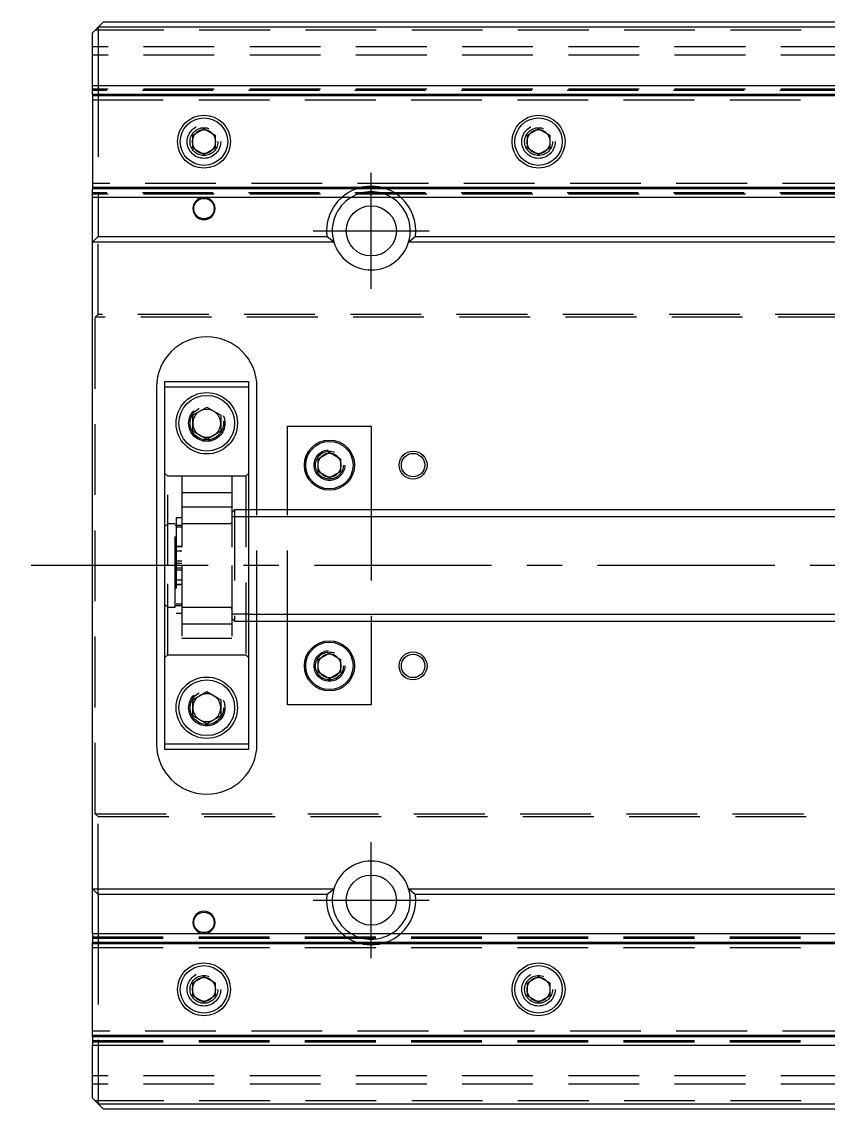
# Model space of a CAD drawing. Extents: x -13 to 750, y -368 to 120.
# Drawn here: x -12.7 to 132, y -97.5 to 97.5 of the extents above; entities that cross this region are included whole.
import ezdxf

# ---------------------------------------------------------------- set-up
doc = ezdxf.new("R2010")
doc.units = 0
doc.linetypes.add('CENTER', pattern=[50.8, 31.75, -6.35, 6.35, -6.35])
doc.linetypes.add('DASHED', pattern=[19.05, 12.7, -6.35])
doc.layers.get('0').update_dxf_attribs({"linetype": 'CONTINUOUS'})
doc.layers.add('CENTER', color=1, linetype='CENTER')

msp = doc.modelspace()

# ---------------------------------------------------------------- linework, layer by layer
at = {"color": 7, "linetype": 'CONTINUOUS'}
for p, q in [((2, 97.5), (1, 96.5)), ((2, 97.5), (155, 97.5)), ((1, 96.5), (0, 95.5)), ((155, 96.5), (1, 96.5)), ((1, 96.5), (1, 86)), ((0, 86), (0, 95.5)), ((0, 84.48), (0, 86)), ((155, 86), (0, 86)), ((0, 84.48), (0, 84.2)), ((147.73, 84.48), (0, 84.48)), ((0, 84.2), (0, 67.8)), ((147.05, 84.2), (0, 84.2)), ((18, 77.15), (20, 78.31)), ((20, 78.31), (22, 77.15)), ((78, 77.15), (80, 78.31)), ((80, 78.31), (82, 77.15)), ((18, 74.85), (18, 77.15)), ((22, 77.15), (22, 74.85)), ((78, 74.85), (78, 77.15)), ((82, 77.15), (82, 74.85)), ((20, 73.69), (18, 74.85)), ((22, 74.85), (20, 73.69)), ((80, 73.69), (78, 74.85)), ((82, 74.85), (80, 73.69)), ((0, 67.8), (0, 67.52)), ((155, 67.8), (0, 67.8)), ((0, 66), (0, 67.52)), ((155, 67.52), (0, 67.52)), ((155, 66), (0, 66)), ((0, 58), (0, 66)), ((1, 66), (1, 59)), ((0, 58), (1, 59)), ((1, 59), (42.06, 59)), ((43.29, 58), (42.06, 59)), ((57.94, 59), (56.71, 58)), ((57.94, 59), (155, 59)), ((0, -58), (0, 58)), ((43.29, 58), (0, 58)), ((155, 58), (56.71, 58)), ((11.5, 32), (11.5, -32)), ((13, 32), (13, 33)), ((13, 33), (28, 33)), ((13, -32), (13, 32)), ((28, 32), (13, 32)), ((28, 33), (28, 32)), ((28, 32), (28, -32)), ((29.5, 10), (29.5, 32)), ((18, 26.94), (20.5, 28.39)), ((20.5, 28.39), (23, 26.94)), ((18, 24.06), (18, 26.94)), ((23, 26.94), (23, 24.06)), ((20.5, 22.61), (18, 24.06)), ((23, 24.06), (20.5, 22.61)), ((35, 10), (35, 25)), ((35, 25), (50, 25)), ((50, 25), (50, 10)), ((40.5, 19.15), (42.5, 20.31)), ((42.5, 20.31), (44.5, 19.15)), ((40.5, 16.85), (40.5, 19.15)), ((44.5, 19.15), (44.5, 16.85)), ((42.5, 15.69), (40.5, 16.85)), ((44.5, 16.85), (42.5, 15.69)), ((155, 10), (28, 10)), ((28, -10), (155, -10)), ((29.5, -32), (29.5, -10)), ((35, -25), (35, -10)), ((50, -10), (50, -25)), ((40.5, -16.85), (42.5, -15.69)), ((40.5, -19.15), (40.5, -16.85)), ((42.5, -15.69), (44.5, -16.85)), ((44.5, -16.85), (44.5, -19.15)), ((42.5, -20.31), (40.5, -19.15)), ((44.5, -19.15), (42.5, -20.31)), ((18, -24.06), (20.5, -22.61)), ((20.5, -22.61), (23, -24.06)), ((18, -26.94), (18, -24.06)), ((23, -24.06), (23, -26.94)), ((50, -25), (35, -25)), ((20.5, -28.39), (18, -26.94)), ((23, -26.94), (20.5, -28.39)), ((13, -33), (13, -32)), ((13, -32), (28, -32)), ((28, -33), (13, -33)), ((28, -32), (28, -33)), ((0, -58), (43.29, -58)), ((1, -59), (0, -58)), ((0, -66), (0, -58)), ((42.06, -59), (43.29, -58)), ((56.71, -58), (155, -58)), ((56.71, -58), (57.94, -59)), ((42.06, -59), (1, -59)), ((1, -59), (1, -66)), ((155, -59), (57.94, -59)), ((0, -66), (0, -67.52)), ((0, -66), (155, -66)), ((0, -67.8), (0, -67.52)), ((0, -67.52), (155, -67.52)), ((0, -67.8), (155, -67.8)), ((0, -84.2), (0, -67.8)), ((18, -74.85), (20, -73.69)), ((20, -73.69), (22, -74.85)), ((78, -74.85), (80, -73.69)), ((80, -73.69), (82, -74.85)), ((18, -77.15), (18, -74.85)), ((22, -74.85), (22, -77.15)), ((78, -77.15), (78, -74.85)), ((82, -74.85), (82, -77.15)), ((20, -78.31), (18, -77.15)), ((22, -77.15), (20, -78.31)), ((80, -78.31), (78, -77.15)), ((82, -77.15), (80, -78.31)), ((0, -84.48), (0, -84.2)), ((0, -84.2), (147.05, -84.2)), ((0, -84.48), (0, -86)), ((0, -84.48), (147.73, -84.48)), ((0, -95.5), (0, -86)), ((0, -86), (155, -86)), ((1, -86), (1, -96.5)), ((0, -95.5), (1, -96.5)), ((1, -96.5), (2, -97.5)), ((1, -96.5), (155, -96.5)), ((155, -97.5), (2, -97.5))]:
    msp.add_line(p, q, dxfattribs=at)
at = {"color": 3, "linetype": 'DASHED'}
for p, q in [((165.2, 96), (0.5, 96)), ((460, 93), (0, 93)), ((460, 91.5), (0, 91.5)), ((1, 86), (1, 66)), ((460, 85.4), (0, 85.4)), ((155, 85.15), (0, 85.15)), ((155.5, 84.42), (0, 84.42)), ((0, 83.5), (155.5, 83.5)), ((17.5, 76), (17.53, 76.41)), ((77.5, 76), (77.53, 76.41)), ((155.5, 68.5), (0, 68.5)), ((155.5, 67.58), (0, 67.58)), ((155, 66.85), (0, 66.85)), ((460, 66.6), (0, 66.6)), ((1, 45), (1, 59)), ((1, 45), (0.5, 44.5)), ((459, 45), (1, 45)), ((459.5, 44.5), (0.5, 44.5)), ((0.5, -44.5), (0.5, 44.5)), ((23.48, 25.86), (23.5, 25.5)), ((40, 18), (40.02, 18.3)), ((13.5, 16), (13, 16.5)), ((16, 16), (13.5, 16)), ((13.5, 0), (13.5, 16)), ((25, 16), (16, 16)), ((16, 16), (16, 0)), ((27.5, 16), (25, 16)), ((25, 16), (25, 0)), ((28, 16.5), (27.5, 16)), ((27.5, 16), (27.5, -16)), ((25, 13.02), (16, 13.02)), ((25, 10.47), (16, 10.47)), ((25.5, 10), (25, 9.5)), ((28, 10), (25.5, 10)), ((25.5, 10), (25.5, -10)), ((29.5, -10), (29.5, 10)), ((35, -10), (35, 10)), ((50, 10), (50, -10)), ((16, 8.55), (15, 8.55)), ((15, 8.55), (15, -8.55)), ((28, 8.75), (25, 8.75)), ((13.5, 7.5), (13, 7)), ((14.85, 7.5), (13.5, 7.5)), ((14.85, -7.5), (14.85, 7.5)), ((15, 7.15), (14.85, 7.15)), ((16, 7.15), (15, 7.15)), ((16, 6.9), (15, 6.9)), ((24.7, 7.5), (16, 7.5)), ((25, 7.5), (24.7, 7.5)), ((16, 3.4), (15, 3.4)), ((15, 3.4), (16, 3.4)), ((16, 2.55), (15, 2.55)), ((13.5, -16), (13.5, 0)), ((15, 0.85), (16, 0.85)), ((15, 0.42), (16, 0.42)), ((16, 0), (16, -16)), ((25, 0), (25, -16)), ((15, -0.43), (16, -0.43)), ((16, -0.85), (15, -0.85)), ((15, -2.55), (16, -2.55)), ((15, -3.4), (16, -3.4)), ((16, -3.4), (15, -3.4)), ((13, -7), (13.5, -7.5)), ((13.5, -7.5), (14.85, -7.5)), ((14.85, -7.15), (15, -7.15)), ((15, -6.9), (16, -6.9)), ((15, -7.15), (16, -7.15)), ((16, -7.5), (24.7, -7.5)), ((24.7, -7.5), (25, -7.5)), ((15, -8.55), (16, -8.55)), ((28, -8.75), (25, -8.75)), ((25, -9.5), (25.5, -10)), ((16, -10.48), (25, -10.48)), ((25.5, -10), (28, -10)), ((16, -13.03), (25, -13.03)), ((13, -16.5), (13.5, -16)), ((13.5, -16), (16, -16)), ((16, -16), (25, -16)), ((25, -16), (27.5, -16)), ((27.5, -16), (28, -16.5)), ((40, -18), (40.02, -17.7)), ((17.5, -25.5), (17.52, -25.15)), ((0.5, -44.5), (1, -45)), ((0.5, -44.5), (459.5, -44.5)), ((1, -59), (1, -45)), ((1, -45), (459, -45)), ((1, -66), (1, -86)), ((0, -66.6), (460, -66.6)), ((0, -66.85), (155, -66.85)), ((0, -67.58), (155.5, -67.58)), ((0, -68.5), (155.5, -68.5)), ((17.5, -76), (17.53, -75.59)), ((77.5, -76), (77.53, -75.59)), ((155.5, -83.5), (0, -83.5)), ((0, -84.42), (155.5, -84.42)), ((0, -85.15), (155, -85.15)), ((0, -85.4), (460, -85.4)), ((460, -91.5), (0, -91.5)), ((460, -93), (0, -93)), ((165.2, -96), (0.5, -96))]:
    msp.add_line(p, q, dxfattribs=at)
at = {"color": 3, "linetype": 'CONTINUOUS'}
for p, q in [((155, 8.75), (28, 8.75)), ((28, -8.75), (155, -8.75))]:
    msp.add_line(p, q, dxfattribs=at)
at = {"color": 7, "linetype": 'CONTINUOUS'}
for centre, radius in [((20, 76), 4.75), ((20, 76), 4.25), ((80, 76), 4.75), ((80, 76), 4.25), ((50, 60), 4.5), ((20.5, 25.5), 5.5), ((20.5, 25.5), 5), ((42.5, 18), 4.5), ((42.5, 18), 4.25), ((57.5, 18), 2.1), ((42.5, -18), 4.5), ((42.5, -18), 4.25), ((57.5, -18), 2.1), ((20.5, -25.5), 5.5), ((20.5, -25.5), 5), ((50, -60), 4.5), ((20, -76), 4.75), ((20, -76), 4.25), ((80, -76), 4.75), ((80, -76), 4.25)]:
    msp.add_circle(centre, radius, dxfattribs=at)
at = {"color": 3, "linetype": 'DASHED'}
for centre, radius in [((20, 76), 3), ((20, 76), 2.5), ((80, 76), 3), ((80, 76), 2.5), ((20, 64), 1.83), ((20.5, 25.5), 3.25), ((20.5, 25.5), 3), ((42.5, 18), 2.75), ((42.5, 18), 2.5), ((42.5, -18), 2.75), ((42.5, -18), 2.5), ((20.5, -25.5), 3.25), ((20.5, -25.5), 3), ((20, -76), 3), ((20, -76), 2.5), ((80, -76), 3), ((80, -76), 2.5)]:
    msp.add_circle(centre, radius, dxfattribs=at)
at = {"color": 3, "linetype": 'CONTINUOUS'}
for centre, radius in [((57.5, 18), 2.5), ((57.5, -18), 2.5), ((20, -64), 1.83)]:
    msp.add_circle(centre, radius, dxfattribs=at)
at = {"color": 3, "linetype": 'DASHED'}
for centre, radius, start, end in [((20, 76), 2.1, 102.2472, 137.7528), ((20, 76), 2.1, 77.7528, 102.2472), ((20, 76), 2.1, 42.2472, 77.7528), ((80, 76), 2.1, 102.2472, 137.7528), ((80, 76), 2.1, 77.7528, 102.2472), ((80, 76), 2.1, 42.2472, 77.7528), ((20, 76), 2.1, 162.2472, 180), ((20, 76), 2.1, 137.7528, 162.2472), ((20, 76), 2.1, 17.7528, 42.2472), ((20, 76), 2.1, 342.2472, 17.7528), ((80, 76), 2.1, 162.2472, 180), ((80, 76), 2.1, 137.7528, 162.2472), ((80, 76), 2.1, 17.7528, 42.2472), ((80, 76), 2.1, 342.2472, 17.7528), ((20, 76), 2.1, 180, 197.7528), ((20, 76), 2.1, 197.7528, 222.2472), ((20, 76), 2.1, 222.2472, 257.7528), ((20, 76), 2.1, 282.2472, 317.7528), ((20, 76), 2.1, 317.7528, 342.2472), ((80, 76), 2.1, 180, 197.7528), ((80, 76), 2.1, 197.7528, 222.2472), ((80, 76), 2.1, 222.2472, 257.7528), ((80, 76), 2.1, 282.2472, 317.7528), ((80, 76), 2.1, 317.7528, 342.2472), ((20, 76), 2.1, 257.7528, 282.2472), ((80, 76), 2.1, 257.7528, 282.2472), ((50, 60), 8, 48.5904, 131.4096), ((50, 60), 7, 58.9973, 121.0027), ((20.5, 25.5), 2.5, 120, 180), ((20.5, 25.5), 2.5, 60, 120), ((20.5, 25.5), 2.5, 360, 60), ((20.5, 25.5), 2.5, 180, 240), ((20.5, 25.5), 2.5, 300, 360), ((20.5, 25.5), 2.5, 240, 300), ((42.5, 18), 2.1, 102.2472, 137.7528), ((42.5, 18), 2.1, 77.7528, 102.2472), ((42.5, 18), 2.1, 42.2472, 77.7528), ((42.5, 18), 2.1, 162.2472, 180), ((42.5, 18), 2.1, 180, 197.7528), ((42.5, 18), 2.1, 137.7528, 162.2472), ((42.5, 18), 2.1, 17.7528, 42.2472), ((42.5, 18), 2.1, 342.2472, 17.7528), ((42.5, 18), 2.1, 197.7528, 222.2472), ((42.5, 18), 2.1, 222.2472, 257.7528), ((42.5, 18), 2.1, 257.7528, 282.2472), ((42.5, 18), 2.1, 282.2472, 317.7528), ((42.5, 18), 2.1, 317.7528, 342.2472), ((24.7, 7.8), 0.3, 270, 360), ((24.7, -7.8), 0.3, 0, 90), ((42.5, -18), 2.1, 162.2472, 180), ((42.5, -18), 2.1, 137.7528, 162.2472), ((42.5, -18), 2.1, 102.2472, 137.7528), ((42.5, -18), 2.1, 77.7528, 102.2472), ((42.5, -18), 2.1, 42.2472, 77.7528), ((42.5, -18), 2.1, 17.7528, 42.2472), ((42.5, -18), 2.1, 342.2472, 17.7528), ((42.5, -18), 2.1, 180, 197.7528), ((42.5, -18), 2.1, 197.7528, 222.2472), ((42.5, -18), 2.1, 222.2472, 257.7528), ((42.5, -18), 2.1, 282.2472, 317.7528), ((42.5, -18), 2.1, 317.7528, 342.2472), ((42.5, -18), 2.1, 257.7528, 282.2472), ((20.5, -25.5), 2.5, 120, 180), ((20.5, -25.5), 2.5, 60, 120), ((20.5, -25.5), 2.5, 0, 60), ((20.5, -25.5), 2.5, 180, 240), ((20.5, -25.5), 2.5, 300, 0), ((20.5, -25.5), 2.5, 240, 300), ((50, -60), 8, 228.5904, 311.4096), ((50, -60), 7, 238.9973, 301.0027), ((20, -76), 2.1, 102.2472, 137.7528), ((20, -76), 2.1, 77.7528, 102.2472), ((20, -76), 2.1, 42.2472, 77.7528), ((80, -76), 2.1, 102.2472, 137.7528), ((80, -76), 2.1, 77.7528, 102.2472), ((80, -76), 2.1, 42.2472, 77.7528), ((20, -76), 2.1, 162.2472, 180), ((20, -76), 2.1, 180, 197.7528), ((20, -76), 2.1, 137.7528, 162.2472), ((20, -76), 2.1, 17.7528, 42.2472), ((20, -76), 2.1, 342.2472, 17.7528), ((80, -76), 2.1, 162.2472, 180), ((80, -76), 2.1, 180, 197.7528), ((80, -76), 2.1, 137.7528, 162.2472), ((80, -76), 2.1, 17.7528, 42.2472), ((80, -76), 2.1, 342.2472, 17.7528), ((20, -76), 2.1, 197.7528, 222.2472), ((20, -76), 2.1, 222.2472, 257.7528), ((20, -76), 2.1, 282.2472, 317.7528), ((20, -76), 2.1, 317.7528, 342.2472), ((80, -76), 2.1, 197.7528, 222.2472), ((80, -76), 2.1, 222.2472, 257.7528), ((80, -76), 2.1, 282.2472, 317.7528), ((80, -76), 2.1, 317.7528, 342.2472), ((20, -76), 2.1, 257.7528, 282.2472), ((80, -76), 2.1, 257.7528, 282.2472)]:
    msp.add_arc(centre, radius, start, end, dxfattribs=at)
at = {"color": 3, "linetype": 'CONTINUOUS'}
msp.add_arc((20, 64), 2, 180, 90, dxfattribs=at)
at = {"color": 7, "linetype": 'CONTINUOUS'}
for centre, radius, start, end in [((20, 64), 2, 90, 180), ((50, 60), 8, 131.4096, 187.1808), ((50, 60), 7, 121.0027, 196.6015), ((50, 60), 7, 343.3985, 58.9973), ((50, 60), 8, 352.8192, 48.5904), ((50, 60), 7, 196.6015, 343.3985), ((20.5, 32), 9, 0, 180), ((20.5, -32), 9, 180, 0), ((50, -60), 7, 16.6015, 163.3985), ((50, -60), 7, 163.3985, 238.9973), ((50, -60), 7, 301.0027, 16.6015), ((50, -60), 8, 172.8192, 228.5904), ((50, -60), 8, 311.4096, 7.1808), ((20, -64), 2, 270, 180), ((20, -64), 2, 180, 270)]:
    msp.add_arc(centre, radius, start, end, dxfattribs=at)
at = {"layer": 'CENTER', "color": 1, "linetype": 'CENTER'}
for p, q in [((50, 49.6), (50, 70.4)), ((39.6, 60), (60.4, 60)), ((528.75, 0), (-12.68, 0)), ((50, -70.4), (50, -49.6)), ((39.6, -60), (60.4, -60))]:
    msp.add_line(p, q, dxfattribs=at)

doc.saveas('drawing.dxf')
